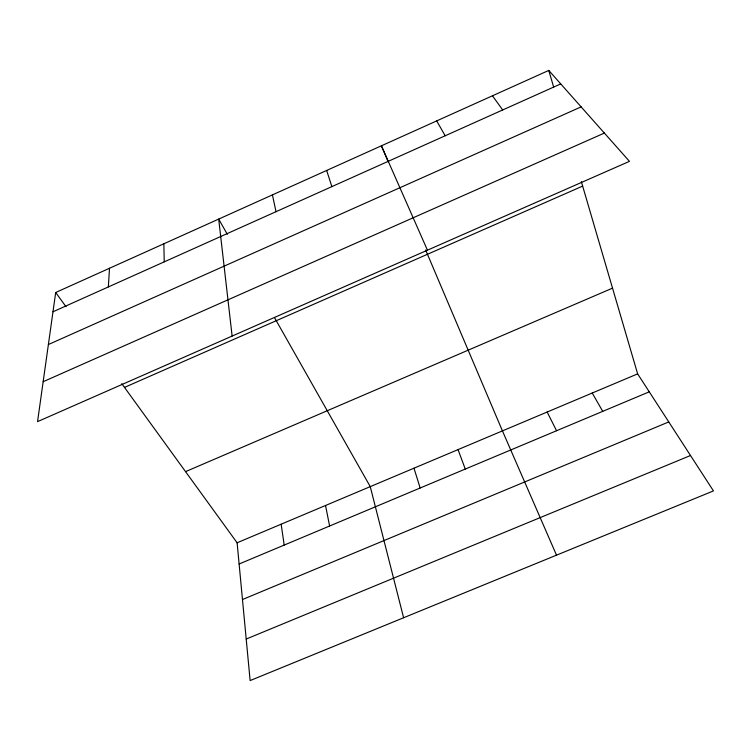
<?xml version="1.0" encoding="UTF-8"?>
<svg xmlns="http://www.w3.org/2000/svg" width="751" height="751" viewBox="0 0 751 751"><rect width="100%" height="100%" fill="white"/><g stroke="black" fill="none" stroke-linecap="round" stroke-linejoin="round"><path stroke-width="1.13" d="M108.351 286.929L109.515 268.257M55.696 292.496L37.55 421.63L629.46 161.343L548.774 70.425L55.696 292.496L66.004 306.708M52.992 311.778L560.744 83.905M48.383 344.54L581.133 106.877M43.164 381.705L604.377 133.068M124.497 387.403L582.654 186.098M185.544 471.637L612.534 288.14M237.109 542.776L637.637 373.876L713.45 490.919L250.13 680.575L237.109 542.776L121.793 383.677M239.118 564.001L649.258 391.825M242.47 599.533L668.765 421.931M246.206 639.045L690.516 455.51M492.459 95.79L502.682 109.956M436.678 120.911L445.193 135.762M592.229 393.026L602.734 411.36M227.318 234.312L218.691 219.085L232.125 336.063M274.537 317.664L370.252 486.629L403.606 617.744M547.16 412.027L556.557 430.736M427.441 250.177L381.414 145.797L388.183 161.756M556.51 555.158L502.438 430.886L425.657 250.027M458.044 449.614L465.273 469.056M326.666 170.458L331.867 186.624M413.989 468.192L420.156 488M548.774 70.425L553.665 87.125M581.349 181.658L637.637 373.876M272.425 194.885L276.011 211.688M325.53 505.489L329.605 526.019M281.156 524.207L284.188 545.085M163.849 243.784L164.244 261.846"/></g></svg>
